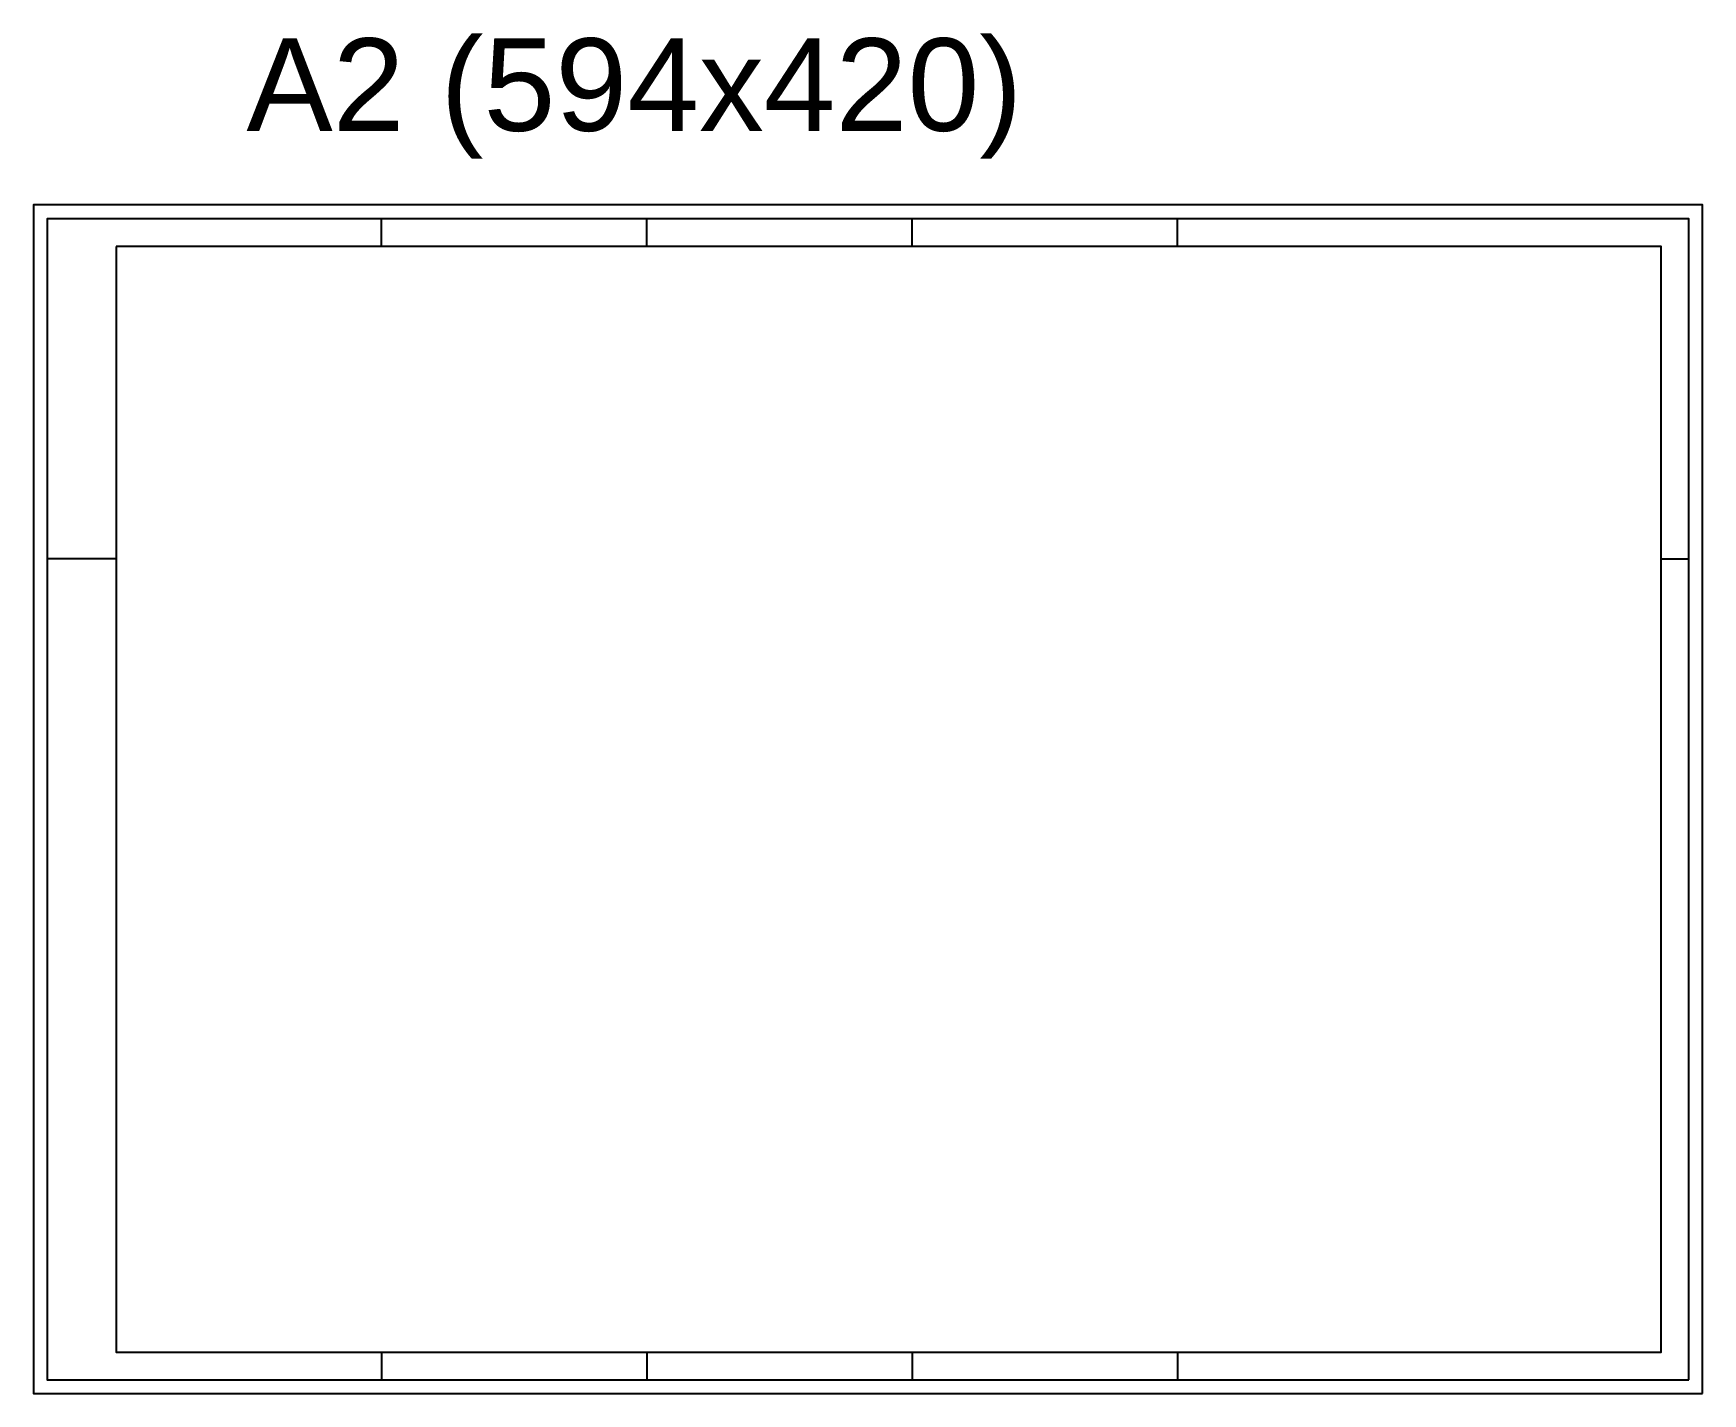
# Paper-space layout 'A2_mm' of a CAD drawing. Header units: millimetres. Extents: x -420 to 184, y 50 to 542.
import ezdxf
from ezdxf.enums import TextEntityAlignment as Align

# ---------------------------------------------------------------- set-up
doc = ezdxf.new("R2010")
doc.units = ezdxf.units.MM
doc.layers.add('0_MRG_AUX', color=7, linetype='Continuous', true_color=0xecbcd1, plot=False)
doc.layers.add('MRG_EXTERNA', color=1, linetype='Continuous')
doc.layers.add('MRG_INTERNA', color=2, linetype='Continuous')
doc.styles.add('Arial', font='arial.ttf')

# ---------------------------------------------------------------- blocks, each defined once
blk = doc.blocks.new('*U9')
at = {"layer": '0_MRG_AUX'}
blk.add_lwpolyline([(5, -5), (5, 425), (-599, 425), (-599, -5)], close=True, dxfattribs=at)
at = {"layer": 'MRG_EXTERNA'}
blk.add_lwpolyline([(0, 0), (0, 420), (-594, 420), (-594, 0)], close=True, dxfattribs=at)
at = {"layer": 'MRG_INTERNA'}
for p, q in [((-473, 410), (-473, 420)), ((-377, 410), (-377, 420)), ((-377, 410), (-377, 420)), ((-281, 410), (-281, 420)), ((-185, 410), (-185, 420)), ((-185, 410), (-185, 420)), ((-569, 297), (-594, 297)), ((-10, 297), (0, 297)), ((-473, 10), (-473, 0)), ((-377, 10), (-377, 0)), ((-377, 10), (-377, 0)), ((-281, 10), (-281, 0)), ((-185, 10), (-185, 0)), ((-185, 10), (-185, 0))]:
    blk.add_line(p, q, dxfattribs=at)
blk.add_lwpolyline([(-569, 410), (-569, 10), (-10, 10), (-10, 410)], close=True, dxfattribs=at)

psp = doc.layouts.new('A2_mm')

# ---------------------------------------------------------------- block references
psp.add_blockref('*U9', (179.28, 54.86))

# ---------------------------------------------------------------- texts
at = {"style": 'Arial'}
psp.add_text('A2 (594x420)', height=33.4769, dxfattribs=at).set_placement((-202.23, 540.11), align=Align.TOP_CENTER)

doc.saveas('drawing.dxf')
